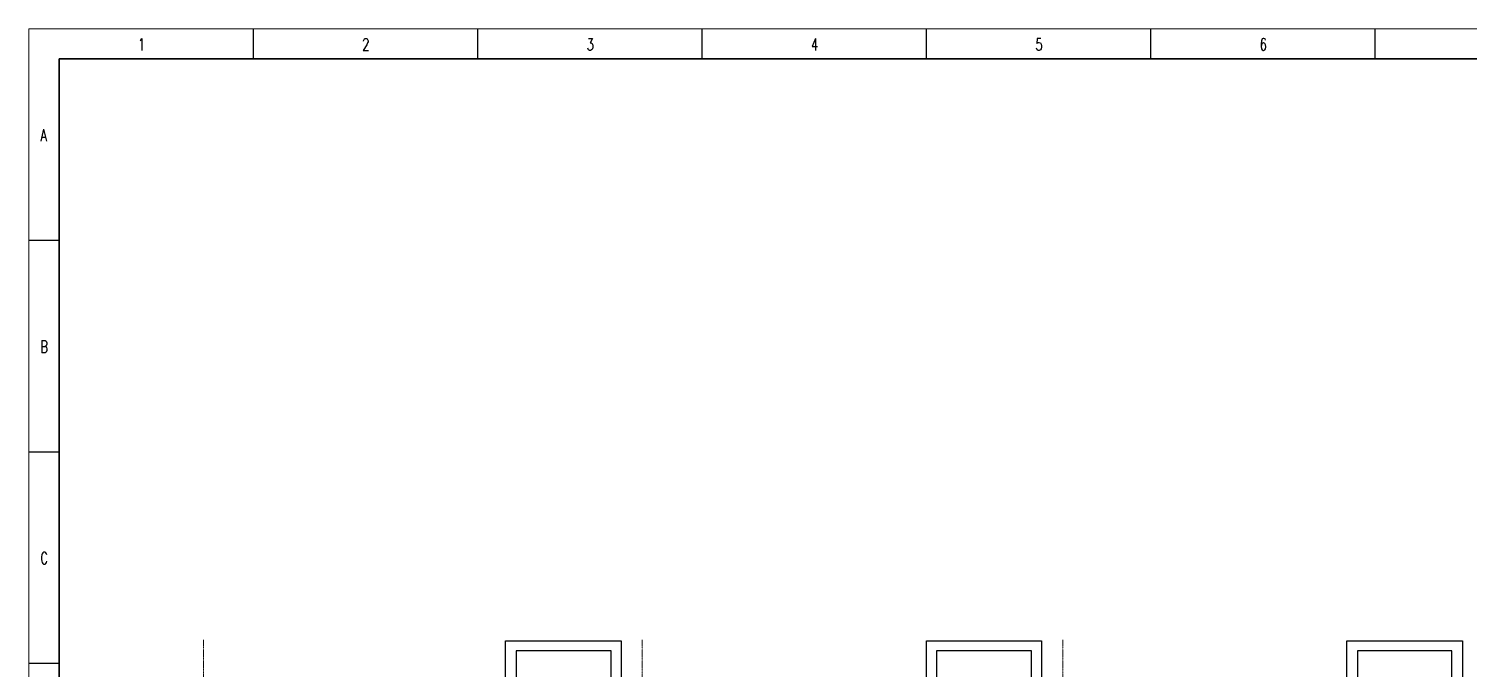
# Model space of a CAD drawing. Header units: inches. Extents: x -49881 to 95347, y -45374 to 27845.
# Drawn here: x 1658 to 15659, y 21625 to 27845 of the extents above; entities that cross this region are included whole.
import ezdxf

# ---------------------------------------------------------------- set-up
doc = ezdxf.new("R2010")
doc.units = ezdxf.units.IN
doc.header["$MEASUREMENT"] = 0
doc.linetypes.add('PHANTOMX2', pattern=[5, 2.5, -0.5, 0.5, -0.5, 0.5, -0.5])
doc.layers.add('grid', color=9, linetype='Continuous', lineweight=13)
doc.layers.add('Layer 1', color=7, linetype='Continuous')
doc.styles.add('TEG BORDER', font='txt_qlt.shx', dxfattribs={"width": 0.7, "bigfont": 'hztxt.shx'})

# ---------------------------------------------------------------- blocks, each defined once
blk = doc.blocks.new('240 BORDER A2')
for p, q in [((37.12, 420), (37.12, 415)), ((74.25, 420), (74.25, 415)), ((111.38, 420), (111.38, 415)), ((148.5, 420), (148.5, 415)), ((185.63, 420), (185.63, 415)), ((222.75, 420), (222.75, 415)), ((0, 385), (5, 385)), ((0, 350), (5, 350)), ((0, 315), (5, 315))]:
    blk.add_line(p, q)
at = {"linetype": 'Continuous'}
for p, q in [((489, 415), (5, 415)), ((5, 415), (5, 5))]:
    blk.add_line(p, q, dxfattribs=at)
at = {"color": 5, "lineweight": 15}
blk.add_lwpolyline([(0, 420), (594, 420), (594, 0), (0, 0)], close=True, dxfattribs=at)
blk.add_lwpolyline([(5, 415), (589, 415), (589, 5), (5, 5)], close=True)
at = {"char_height": 2, "width": 2, "attachment_point": 1, "style": 'TEG BORDER'}
for s, insert in [('1', (18.05, 418.41)), ('2', (55.17, 418.41)), ('3', (92.3, 418.41)), ('4', (129.42, 418.41)), ('5', (166.55, 418.41)), ('6', (203.67, 418.41)), ('A', (1.91, 403.39)), ('B', (1.91, 368.39)), ('C', (1.91, 333.39))]:
    blk.add_mtext(s, dxfattribs=dict(at, insert=insert))

msp = doc.modelspace()

# ---------------------------------------------------------------- linework, layer by layer
at = {"layer": 'grid', "linetype": 'PHANTOMX2', "ltscale": 0.2}
for points in [[(3358.6, 11341.4), (3358.6, 21902)], [(7625.8, 11341.4), (7625.8, 21902)], [(11715.2, 11341.4), (11715.2, 21902)]]:
    msp.add_lwpolyline(points, dxfattribs=at)
at = {"layer": 'Layer 1'}
for points in [[(6397.9, 21202.9), (6293.7, 21202.9), (6293.7, 21890.2), (7418.4, 21890.2), (7418.4, 21202.9), (7314.2, 21202.9)], [(10486.8, 21202.9), (10389.6, 21202.9), (10389.6, 21890.2), (11507.3, 21890.2), (11507.3, 21202.9), (11410.1, 21202.9)], [(14582.6, 21202.9), (14478.5, 21202.9), (14478.5, 21890.2), (15603.1, 21890.2), (15603.1, 21202.9), (15499, 21202.9)], [(7321.2, 21119.6), (7321.2, 21793), (6397.9, 21793), (6397.9, 21119.6)], [(11410.1, 21119.6), (11410.1, 21793), (10486.8, 21793), (10486.8, 21119.6)], [(15499, 21119.6), (15499, 21793), (14582.6, 21793), (14582.6, 21119.6)]]:
    msp.add_lwpolyline(points, dxfattribs=at)

# ---------------------------------------------------------------- block references
at = {"xscale": 58.778876177409, "yscale": 58.778876177409, "zscale": 58.778876177409}
msp.add_blockref('240 BORDER A2', (1658.4, 3158), dxfattribs=at)

doc.saveas('drawing.dxf')
